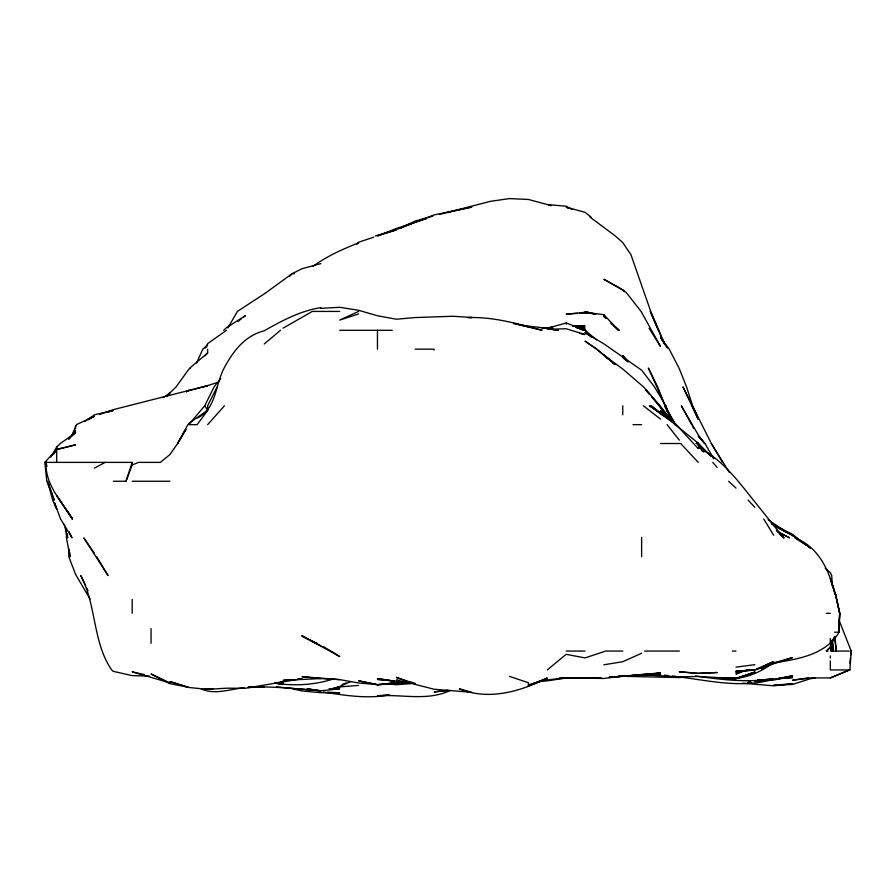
<?xml version="1.0" encoding="UTF-8"?>
<svg xmlns="http://www.w3.org/2000/svg" width="896" height="896" viewBox="0 0 896 896"><rect width="100%" height="100%" fill="white"/><g stroke="black" fill="none" stroke-linecap="round" stroke-linejoin="round"><path stroke-width="1.34" d="M68.846 548.643L68.79 556.73L75.555 574.358L90.093 599.099M756.101 669.514L792.579 657.597L773.707 662.894C797.395 659.378 825.966 654.797 839.059 632.206L839.686 613.334L835.722 594.462L830.312 578.659L835.15 594.462C829.315 571.054 819.19 547.277 794.965 537.858L805.952 545.171M849.184 651.067L831.006 651.067L831.387 641.637M808.752 677.846L792.579 680.176L811.44 677.902L830.312 677.958L849.923 669.939L851.2 651.067L839.306 620.883M831.006 651.067L832.003 640.293M849.901 663.197L850.483 657.81M850.763 655.11L851.2 651.067M831.197 641.76L830.312 647.226L826.381 651.067L827.96 651.067M113.299 481.253L126.011 481.253L132.171 462.381L44.8 462.381L46.805 481.253L54.253 500.125L48.597 483.762M320.858 307.619C300.742 310.766 282.565 320.421 265.048 330.299L264.253 330.814C244.922 335.541 233.038 351.378 224.134 368.032C215.264 384.541 216.541 408.554 197.658 417.883M833.997 637.202L830.312 647.226L826.381 651.067M126.011 481.253L132.171 464.979L132.171 462.381M71.68 435.893L76.485 424.648L94.427 416.27L88.424 419.754M196.582 363.003L202.787 349.171L207.637 345.061L206.114 347.11M217.157 386.904L207.637 405.776L207.637 410.29L188.776 423.45M74.323 432.611L75.555 430.192L68.97 439.074M132.171 464.979L138.667 462.381L160.35 462.381L169.904 454.574L177.621 443.509L187.869 424.648M207.637 410.558L197.109 424.648L188.776 424.648L204.736 405.776L214.099 386.904L220.718 378.582M205.195 348.062L207.637 343.638L226.509 330.299M52.035 455.258L56.694 446.947L60.312 443.509L75.555 432.835M227.875 327.936L237.418 311.427L266.235 292.566M177.621 443.509L185.987 429.363L177.498 443.509M53.805 453.79L56.694 449.49L75.555 444.83L56.694 449.467L44.8 462.381M204.971 355.947L207.637 352.923L207.637 349.171M207.637 424.648L224.448 405.776M289.363 276.629L292.04 273.694L301.986 268.744L320.858 263.603M356.765 244.171L358.59 242.234L373.688 237.216M167.014 395.606L169.904 392.56M167.014 396.021L169.904 393.098L163.24 397.578M169.904 392.862L176.075 386.904L188.776 369.275L190.456 368.032M223.698 330.299L226.509 327.667L245.381 315.694L243.286 317.318M68.634 438.995L75.555 432.667M189.84 368.032L207.637 352.923M264.253 343.963L280.47 330.299M547.277 669.939L566.149 654.326L585.021 657.91L603.893 651.661M238.045 321.373L241.181 318.942M266.168 292.566L292.04 273.694L294.526 273.694M313.118 266.224C326.995 256.267 342.63 249.032 358.59 242.973M84.448 421.613L94.427 414.792L113.299 410.514L107.005 412.451M772.61 663.219C757.49 674.509 738.786 681.262 719.802 677.79M283.114 328.126L312.334 311.427L339.718 311.427M761.667 669.267L772.498 663.219M94.427 468.138L105.112 462.381M761.667 669.301L772.498 663.566M764.411 667.598L772.542 663.51M813.915 677.578L792.579 684.432L773.707 685.25L776.406 685.037M397.589 229.163L415.195 221.054L432.79 216.149M358.59 311.427L339.718 320.096L358.59 313.97M351.042 681.486L334.118 688.811M641.626 653.274L622.754 661.718L603.893 664.776M756.101 669.379L773.707 661.517L754.835 670.141L735.974 671.138L754.835 669.939L735.974 671.72L743.68 670.656M470.557 691.97L459.301 688.811C488.522 700.829 520.408 691.6 547.277 677.981L528.416 685.81L547.277 678.63L528.416 685.227C551.611 676.178 576.8 678.216 601.194 677.824M830.312 677.958L847.93 670.477M744.52 670.454L735.974 674.016L744.509 670.846M342.238 684.488L346.013 682.998M99.456 414.523L113.299 409.64L207.637 385.683L188.776 390.645M217.706 382.446L203.314 386.904M426.328 218.613L396.334 228.502L377.462 235.95L396.334 229.936L375.234 235.95M426.328 218.602L415.195 222.018L400.109 228.2L434.067 214.928L471.8 207.088L454.283 210.918M450.419 690.413C427.078 701.456 401.923 694.019 377.462 695.856L388.248 694.826M521.674 325.304L547.277 328.306L566.149 322.997L585.021 329.952L587.866 333.446M334.331 678.664C315.269 684.925 294.829 686.269 275.027 683.2M447.541 212.632L452.939 211.21M439.454 214.469L490.672 201.275L509.544 198.587L528.416 199.461L547.277 204.546L566.149 206.226L572.051 209.462M744.509 670.533L735.974 672.627L748.81 669.939L746.245 670.298M811.44 678.586L815.483 677.723M772.363 679.56C739.357 688.957 705.701 679.773 672.627 676.088M779.094 678.272L792.579 675.797L773.707 680.086L757.534 680.198M542.069 328.44L552.675 327.13M761.578 680.904L764.277 680.456M766.965 679.997L769.664 679.549M301.986 678.642L245.381 688.274L226.509 688.195L207.637 689.36L188.776 687.478L169.904 681.576L188.776 687.411L169.904 683.648L151.032 673.971L169.904 682.898L132.171 671.854L144.301 674.632M244.059 687.758C229.958 689.181 214.413 695.218 201.006 688.811M566.149 677.958L547.277 680.893L540.546 680.669M775.051 679.056L792.579 676.346L775.051 679.09L792.579 677.533L779.094 678.485M735.974 667.15L754.835 664.664M389.592 694.859C367.528 699.16 345.442 695.408 323.546 692.115M447.541 690.301L434.067 691.914L448.896 690.413M320.858 690.827L339.718 688.811L329.056 688.811M626.797 676.043L618.71 676.133M629.496 675.786L636.238 675.125L629.496 675.696M291.2 679.627L283.114 680.378L320.858 678.563L339.718 679.616L358.59 682.965L377.462 684.656L412.507 682.864M297.942 679.011L300.642 678.765M609.28 677.298L622.754 676.043L603.893 678.474L559.406 677.869M625.453 676.066L618.71 676.704M358.59 685.418L337.03 687.098M780.45 684.712L792.579 683.749L773.707 685.832L742.706 683.2M757.534 679.997L762.922 679.582M765.621 679.37L773.707 678.731C747.757 682.909 721.358 679.672 695.531 676.043M467.757 317.61C493.136 316.602 517.854 323.803 542.136 330.299L513.587 323.445L528.416 326.626L524.373 326.01M576.934 313.387L566.149 314.205L585.021 312.278L603.893 314.686L618.475 330.299L613.614 325.595M579.622 313.174L587.709 313.264M400.378 683.245L388.248 683.782M405.765 682.842L412.507 682.338M616.022 676.906L609.28 677.41L660.498 673.03L641.626 674.856L660.498 673.366L648.368 673.758M415.195 683.368L396.334 684.701L388.248 684.006M275.027 682.741L283.114 682.192L280.426 682.136M469.112 317.666L471.8 317.486L452.939 316.254L415.195 317.565L396.334 319.222L377.462 315.762L358.59 310.285L339.718 307.306L320.858 308.347M748.104 682.427L750.792 682.27M748.104 682.461L750.792 682.304M403.066 683.2L388.248 683.357M405.765 683.054L412.507 682.707L405.765 682.875M388.248 683.57L396.334 683.178M609.28 677.029L611.979 676.917M212.957 688.811L204.333 688.811M687.445 677.018L679.358 677.555L622.754 676.312L641.626 675.035L660.498 675.002L641.626 674.71L679.358 676.805L698.23 676.458L735.974 678.597L754.835 672.683L735.974 678.339L722.49 677.835M547.277 329.291L566.149 328.754L585.021 334.51L579.622 333.379M248.08 687.49L264.253 687.075L248.08 687.31M572.891 326.166L585.021 325.954L572.891 326.088M641.626 674.386L653.755 674.352M339.718 330.299L392.258 330.299M415.195 349.171L434.067 349.171L434.067 350.123M633.013 424.648L641.626 424.648M660.498 443.509L680.702 443.509L698.23 462.381M132.171 481.253L169.904 481.253M826.302 613.334L830.312 613.334M834.635 632.206L839.059 632.206M566.149 651.067L585.021 651.067M604.755 651.067L622.754 651.067M644.571 651.067L679.358 651.067M732.48 651.067L735.974 651.067M849.923 669.939L830.312 669.939L830.312 660.822M276.382 686.851L296.621 688.811M248.08 687.355C272.518 685.91 296.576 688.934 320.858 690.861L307.317 688.811L320.858 690.861L298.547 688.811L301.986 689.64M575.579 326.883L585.021 327.152L575.579 326.738M149.688 676.133L132.171 675.606L113.299 671.35L111.642 669.939C92.422 641.715 96.611 605.158 80.763 575.59L85.602 585.659M408.464 682.114L396.334 681.587L377.462 678.619L394.979 681.106L377.462 679.437L388.248 680.098M320.858 678.597L301.986 676.682L339.718 679.616M327.589 692.149L339.718 692.843L320.858 692.698L301.986 690.962L292.589 688.811M399.022 680.344L396.334 680.142L415.195 683.738L396.334 677.421L415.195 684.387L434.067 689.237L471.8 692.317M552.843 329.795L558.398 330.299L547.277 328.306M664.541 675.147L668.584 675.618M579.622 329.134L585.021 330.299L596.546 339.898M582.322 329.717L585.021 330.299L586.701 332.394M595.806 314.182L585.021 311.494L593.824 314.216M548.542 204.971L551.051 205.699M509.544 676.402L528.416 682.741L528.416 686.022M317.083 643.418L301.986 636.126L320.858 645.893L301.986 635.746L339.718 656.578L331.072 651.067M568.512 208.32L566.149 207.144L585.021 212.318L591.08 217.09M778.557 532.258L789.477 537.858L777.347 531.362M798.347 539.952L796.712 537.858L792.579 535.304L773.707 525.437L796.69 537.858L810.387 548.05M323.131 646.542L329.941 650.418M780.786 529.178L771.344 523.533L792.579 534.341L796.712 537.858M698.23 447.642C721.918 458.842 737.453 480.346 753.446 500.125L783.597 537.858L776.406 530.208M676.301 424.648L649.499 405.776L676.301 424.648L698.23 448.65M701.557 450.61L703.786 452.054M808.147 546.638L810.342 548.094M768.186 519.736L785.915 531.81M591.674 337.277L585.021 332.528L603.893 343.851L641.626 370.16L654.506 386.904L665.795 405.776L669.234 415.834M589.994 217.09L615.283 235.95L622.754 242.547L630.986 254.822L650.731 311.427L664.922 344.467M679.358 427.773L660.498 410.738L675.259 424.648L698.23 443.195L711.245 456.422M660.498 412.922L651.235 405.776L662.502 415.184M643.362 405.776L660.498 419.059M792.579 535.338L795.827 537.858M713.955 458.158L698.23 445.402L698.23 443.195L696.024 443.509L698.555 443.509L698.23 445.402L702.206 448.974M779.923 534.475L784.067 537.858L776.53 530.208M607.992 358.624L596.646 349.171L585.021 341.13L596.848 349.171L615.171 364.515M611.027 323.378L619.192 330.299L611.027 322.773M607.902 358.579L603.893 355.141L622.754 369.029L643.541 386.904L660.117 405.776L672.918 422.475M612.931 362.88L614.947 364.594L603.893 354.827L607.656 358.602M825.171 568.232L830.312 572.656L831.723 575.59L832.44 586.376M605.931 318.08L603.893 316.198L605.83 318.08M728.616 481.253L735.974 488.062M625.643 360.226L622.754 357.302L627.928 361.771L622.754 355.454L628.051 361.749M624.366 291.704L622.754 289.979L603.893 279.306L622.754 289.789L626.282 292.566L641.077 311.427L660.498 346.45L649.074 328.317M748.126 500.125L754.835 507.304M649.555 394.24L645.87 390.051L649.522 394.24M651.403 396.346L674.778 424.648M652.266 397.387L662.144 409.248M712.757 462.381L717.102 467.387M661.013 396.088L665.123 405.776L675.158 424.648L660.498 407.579L670.174 419.317M663.902 413.325L665.605 415.386M667.072 424.648L679.358 440.16M665.437 413.65L670.387 420.246M666.635 346.842L660.498 337.512L669.256 349.171L679.358 368.827L686.571 386.904L692.586 405.776L698.23 418.589L692.037 405.776L698.23 419.294L682.965 386.904L711.334 443.509L729.333 472.371M94.427 553.37L83.832 537.858L108.058 575.59L96.723 556.73M204.736 405.776L207.637 410.29M763.717 518.986L773.707 535.248M667.475 348.018L660.498 336.482L664.72 344.557M67.357 510.731L72.285 518.986L56.694 495.477L72.464 518.986C61.421 501.278 45.114 484.758 45.954 462.381L46.962 466.424M711.334 443.509L722.512 462.381M675.662 424.648L664.574 405.776L675.158 424.648M713.787 458.842L704.973 443.509L698.23 436.072L704.715 443.509L698.23 434.862L681.33 405.776L691.701 424.648M692.294 425.846L693.482 428.243M69.003 531.563L72.027 537.858L60.57 518.986L54.869 503.675M86.811 588.179L88.021 590.688M658.392 330.299L650.261 311.427L660.498 335.07M660.498 394.878L648.357 368.032L657.653 386.904L667.52 412.059M54.6 502.69L56.694 509.107L52.651 500.125L47.723 481.253M667.744 412.059L665.795 405.776L667.666 412.059M64.277 524.384L67.626 537.858L67.312 533.814M834.568 637.594L836.394 651.067L834.792 636.25M69.776 552.686L70.011 556.73L66.427 537.858L66.315 529.771M830.312 638.467L830.312 643.171M830.312 655.883L830.312 658.134M641.626 537.331L641.626 556.73M622.754 405.776L622.754 414.758M603.893 314.686L603.893 316.792M566.149 322.997L566.149 324.139M377.462 330.299L377.462 349.171M151.032 628.589L151.032 643.328M132.171 599.435L132.171 613.334M75.555 425.734L75.555 428.344M56.694 446.947L56.694 462.381M839.686 613.334L838.746 632.206L839.72 613.334L835.542 594.462L839.686 613.334M56.694 449.467L50.59 457.005L56.694 449.49M188.776 390.331L186.413 391.765L188.776 390.331M754.835 672.011L735.974 678.597L717.102 677.914L735.974 678.619L754.835 672.011M339.718 687.064L331.554 688.811L339.718 687.075M771.008 679.549L754.835 681.229L771.008 679.582M396.334 683.099L377.462 684.757L358.59 680.803L377.462 684.656L396.334 683.099M717.102 672.526L698.23 673.378L679.358 671.798L698.23 673.378L717.102 672.526M547.277 680.355L544.589 680.344L547.277 680.355M283.114 684.085L276.382 683.256L283.114 684.085M585.021 329.045L576.934 327.88L585.021 329.045M833.213 651.067L832.384 640.293L833.213 651.067"/></g></svg>
